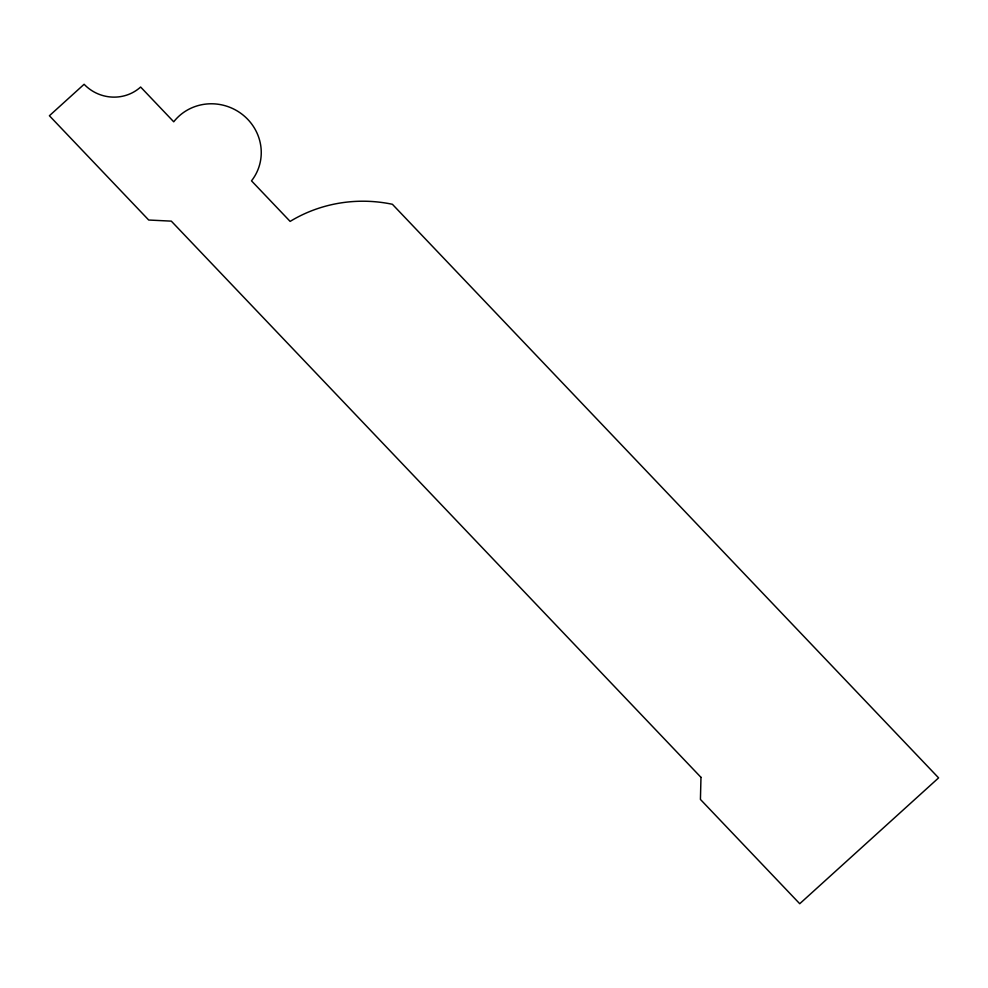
<?xml version="1.0" encoding="UTF-8"?>
<svg xmlns="http://www.w3.org/2000/svg" width="988" height="988" viewBox="0 0 988 988"><rect width="100%" height="100%" fill="white"/><g stroke="black" fill="none" stroke-linecap="round" stroke-linejoin="round"><path stroke-width="1.48" d="M700.974 777.346L700.43 799.428L799.737 903.724L938.6 777.877L392.397 204.281A141.148 136.332 24.4 0 0 290.126 221.398L251.508 180.841A48.906 47.239 24.4 0 0 241.825 114.065A48.906 47.239 24.4 0 0 173.727 121.796L140.629 87.03A40.199 38.828 24.4 0 1 84.116 84.276L49.4 115.744L148.706 220.028L171.319 221.139L700.974 777.346"/></g></svg>
